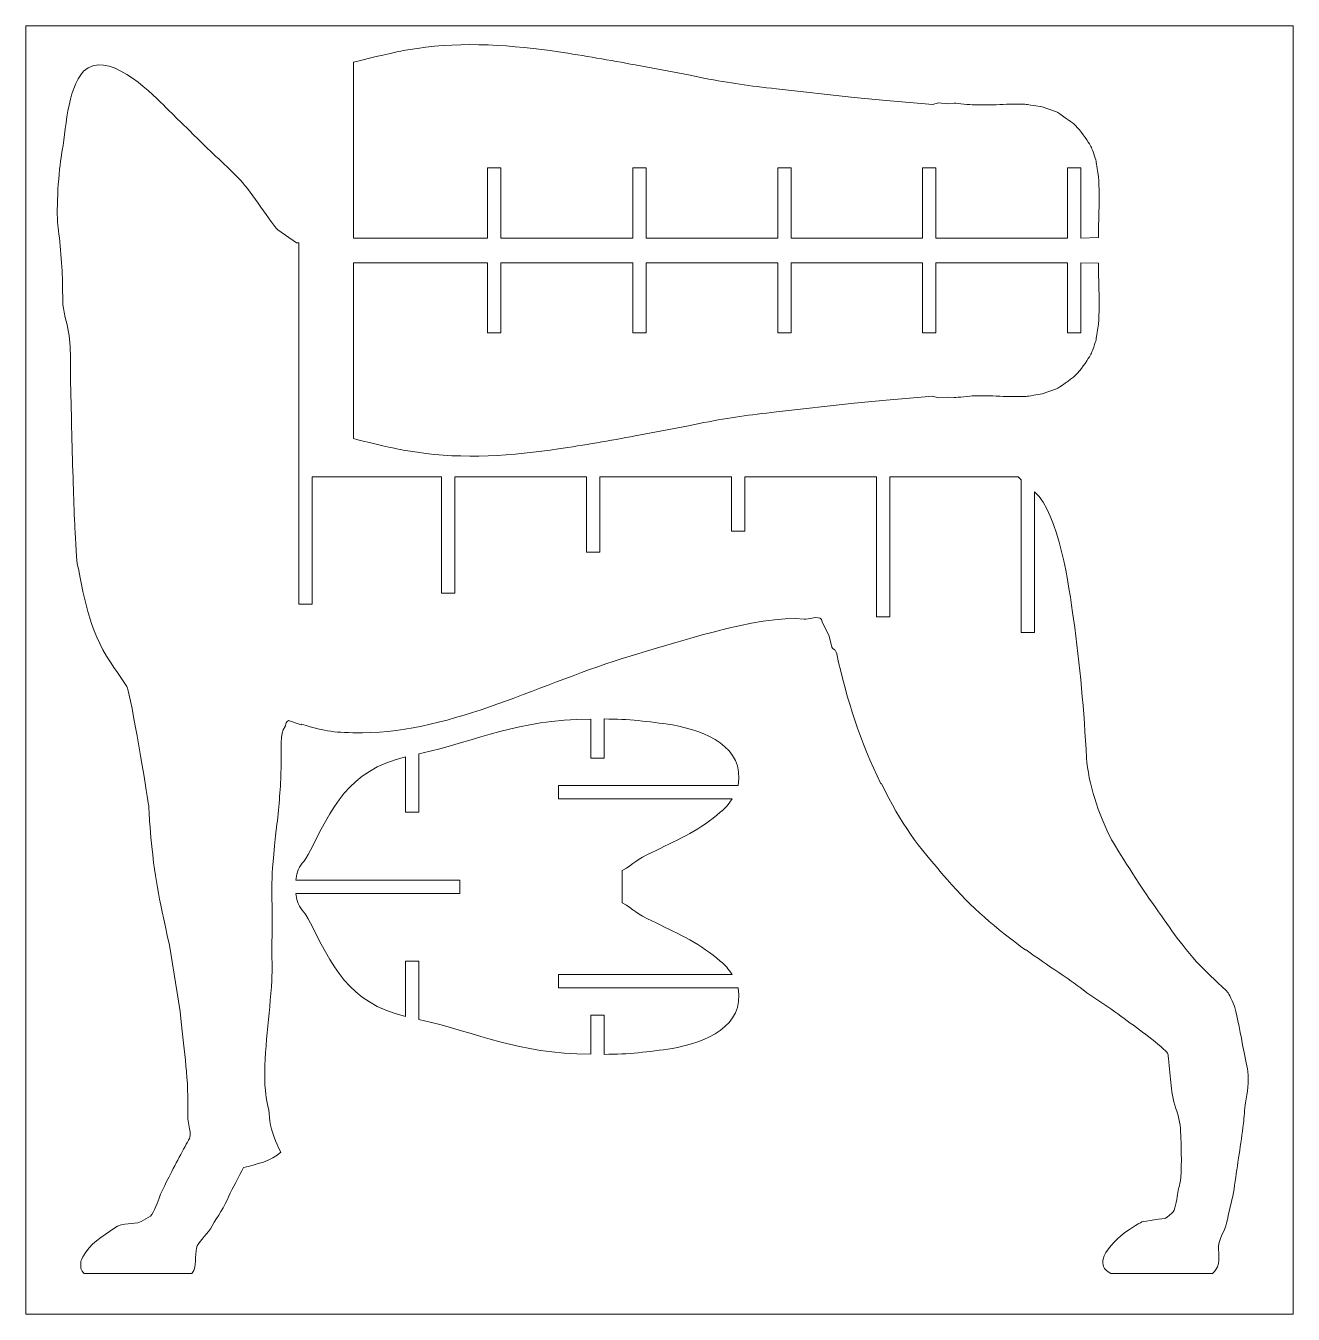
# Model space of a CAD drawing. Header units: centimetres. Extents: x -98 to 101, y -27 to 30.
# Drawn here: x -30 to 26.1, y -27 to 30 of the extents above; entities that cross this region are included whole.
import ezdxf

# ---------------------------------------------------------------- set-up
doc = ezdxf.new("R2010")
doc.units = ezdxf.units.CM
doc.header["$MEASUREMENT"] = 0
doc.layers.add('Layer 1', color=7, linetype='Continuous')

msp = doc.modelspace()

# ---------------------------------------------------------------- linework, layer by layer
at = {"layer": 'Layer 1', "color": 250, "lineweight": 9}
msp.add_lwpolyline([(-30, -27.03956), (26.11146, -27.03956), (26.11146, 30), (-30, 30), (-30, -27.03956)], close=True, dxfattribs=at)
for points, knots in [([(17.48894, 20.62067), (17.48894, 21.62732), (17.58854, 22.73255), (17.43816, 23.67751), (17.43816, 23.67751), (17.38401, 24.01496), (17.3943, 24.00525), (17.27931, 24.33594), (17.27931, 24.33594), (17.19513, 24.5781), (17.17708, 24.63937), (17.03884, 24.84876), (17.03884, 24.84876), (16.86302, 25.11508), (16.62892, 25.45815), (16.38447, 25.66698), (16.38447, 25.66698), (16.32421, 25.71846), (15.72851, 26.14255), (15.63217, 26.18793), (15.63217, 26.18793), (15.63217, 26.18793), (15.00354, 26.41144), (15.00354, 26.41144), (15.00354, 26.41144), (15.00354, 26.41144), (14.62598, 26.46732), (14.62598, 26.46732), (14.62598, 26.46732), (14.23144, 26.534), (14.36092, 26.52231), (13.92136, 26.53006), (13.92136, 26.53006), (13.42492, 26.53882), (13.09795, 26.50022), (12.64718, 26.49715), (12.64718, 26.49715), (12.64718, 26.49715), (12.21638, 26.50217), (12.21638, 26.50217), (12.21638, 26.50217), (12.21638, 26.50217), (11.98372, 26.49493), (11.98372, 26.49493), (11.98372, 26.49493), (11.80391, 26.49985), (11.24584, 26.57033), (11.10457, 26.57005), (11.10457, 26.57005), (11.10457, 26.57005), (10.8537, 26.54782), (10.8537, 26.54782), (10.8537, 26.54782), (10.8537, 26.54782), (10.38997, 26.58863), (10.38997, 26.58863), (10.38997, 26.58863), (10.38997, 26.58863), (10.16206, 26.51619), (10.16206, 26.51619), (10.16206, 26.51619), (10.16206, 26.51619), (8.08718, 26.68787), (8.08718, 26.68787), (8.08718, 26.68787), (8.08718, 26.68787), (6.67346, 26.82734), (6.67346, 26.82734), (6.67346, 26.82734), (6.67346, 26.82734), (3.23617, 27.20416), (3.23617, 27.20416), (3.23617, 27.20416), (1.9982, 27.34903), (1.21586, 27.45086), (0.01808, 27.68108), (0.01808, 27.68108), (0.01808, 27.68108), (-0.65828, 27.82149), (-0.65828, 27.82149), (-0.65828, 27.82149), (-0.65828, 27.82149), (-3.02142, 28.26826), (-3.02142, 28.26826), (-3.02142, 28.26826), (-4.12067, 28.4756), (-5.30842, 28.67766), (-6.41312, 28.84563), (-6.41312, 28.84563), (-8.35414, 29.14073), (-10.71104, 29.30936), (-12.65524, 28.99499), (-12.65524, 28.99499), (-12.96684, 28.94459), (-13.20293, 28.92322), (-13.51481, 28.85442), (-13.51481, 28.85442), (-13.88429, 28.77291), (-15.0926, 28.50782), (-15.48481, 28.38658), (-15.48481, 28.38658), (-15.48481, 28.38658), (-15.48481, 20.60142), (-15.48481, 20.60142), (-15.48481, 20.60142), (-15.48481, 20.60142), (-9.55418, 20.60142), (-9.55418, 20.60142), (-9.55418, 20.60142), (-9.55418, 20.60142), (-9.55418, 23.71055), (-9.55418, 23.71055), (-9.55418, 23.71055), (-9.55418, 23.71055), (-9.45172, 23.71055), (-9.45172, 23.71055), (-9.45172, 23.71055), (-9.45172, 23.71055), (-9.06664, 23.71055), (-9.06664, 23.71055), (-9.06664, 23.71055), (-9.06664, 23.71055), (-8.96419, 23.71055), (-8.96419, 23.71055), (-8.96419, 23.71055), (-8.96419, 23.71055), (-8.96419, 20.60142), (-8.96419, 20.60142), (-8.96419, 20.60142), (-8.96419, 20.60142), (-3.12856, 20.60142), (-3.12856, 20.60142), (-3.12856, 20.60142), (-3.12856, 20.60142), (-3.12856, 23.71055), (-3.12856, 23.71055), (-3.12856, 23.71055), (-3.12856, 23.71055), (-3.03355, 23.71055), (-3.03355, 23.71055), (-3.03355, 23.71055), (-3.03355, 23.71055), (-2.64845, 23.71055), (-2.64845, 23.71055), (-2.64845, 23.71055), (-2.64845, 23.71055), (-2.53856, 23.71055), (-2.53856, 23.71055), (-2.53856, 23.71055), (-2.53856, 23.71055), (-2.53856, 20.60142), (-2.53856, 20.60142), (-2.53856, 20.60142), (-2.53856, 20.60142), (3.2876, 20.60142), (3.2876, 20.60142), (3.2876, 20.60142), (3.2876, 20.60142), (3.2876, 23.71055), (3.2876, 23.71055), (3.2876, 23.71055), (3.2876, 23.71055), (3.38463, 23.71055), (3.38463, 23.71055), (3.38463, 23.71055), (3.38463, 23.71055), (3.76973, 23.71055), (3.76973, 23.71055), (3.76973, 23.71055), (3.76973, 23.71055), (3.87761, 23.71055), (3.87761, 23.71055), (3.87761, 23.71055), (3.87761, 23.71055), (3.87761, 20.60142), (3.87761, 20.60142), (3.87761, 20.60142), (3.87761, 20.60142), (9.70488, 20.60142), (9.70488, 20.60142), (9.70488, 20.60142), (9.70488, 20.60142), (9.70488, 23.71055), (9.70488, 23.71055), (9.70488, 23.71055), (9.70488, 23.71055), (9.80281, 23.71055), (9.80281, 23.71055), (9.80281, 23.71055), (9.80281, 23.71055), (10.1879, 23.71055), (10.1879, 23.71055), (10.1879, 23.71055), (10.1879, 23.71055), (10.29488, 23.71055), (10.29488, 23.71055), (10.29488, 23.71055), (10.29488, 23.71055), (10.29488, 20.60142), (10.29488, 20.60142), (10.29488, 20.60142), (10.29488, 20.60142), (16.12067, 20.60142), (16.12067, 20.60142), (16.12067, 20.60142), (16.12067, 20.60142), (16.12067, 23.71055), (16.12067, 23.71055), (16.12067, 23.71055), (16.12067, 23.71055), (16.22099, 23.71055), (16.22099, 23.71055), (16.22099, 23.71055), (16.22099, 23.71055), (16.60607, 23.71055), (16.60607, 23.71055), (16.60607, 23.71055), (16.60607, 23.71055), (16.71067, 23.71055), (16.71067, 23.71055), (16.71067, 23.71055), (16.71067, 23.71055), (16.71067, 20.6037), (16.71067, 20.6037), (16.71067, 20.6037), (16.71067, 20.6037), (17.48894, 20.62067), (17.48894, 20.62067)], [0, 0, 0, 0, 0.01724138, 0.01724138, 0.01724138, 0.01724138, 0.03448276, 0.03448276, 0.03448276, 0.03448276, 0.05172414, 0.05172414, 0.05172414, 0.05172414, 0.06896552, 0.06896552, 0.06896552, 0.06896552, 0.0862069, 0.0862069, 0.0862069, 0.0862069, 0.10344828, 0.10344828, 0.10344828, 0.10344828, 0.12068966, 0.12068966, 0.12068966, 0.12068966, 0.13793103, 0.13793103, 0.13793103, 0.13793103, 0.15517241, 0.15517241, 0.15517241, 0.15517241, 0.17241379, 0.17241379, 0.17241379, 0.17241379, 0.18965517, 0.18965517, 0.18965517, 0.18965517, 0.20689655, 0.20689655, 0.20689655, 0.20689655, 0.22413793, 0.22413793, 0.22413793, 0.22413793, 0.24137931, 0.24137931, 0.24137931, 0.24137931, 0.25862069, 0.25862069, 0.25862069, 0.25862069, 0.27586207, 0.27586207, 0.27586207, 0.27586207, 0.29310345, 0.29310345, 0.29310345, 0.29310345, 0.31034483, 0.31034483, 0.31034483, 0.31034483, 0.32758621, 0.32758621, 0.32758621, 0.32758621, 0.34482759, 0.34482759, 0.34482759, 0.34482759, 0.36206897, 0.36206897, 0.36206897, 0.36206897, 0.37931034, 0.37931034, 0.37931034, 0.37931034, 0.39655172, 0.39655172, 0.39655172, 0.39655172, 0.4137931, 0.4137931, 0.4137931, 0.4137931, 0.43103448, 0.43103448, 0.43103448, 0.43103448, 0.44827586, 0.44827586, 0.44827586, 0.44827586, 0.46551724, 0.46551724, 0.46551724, 0.46551724, 0.48275862, 0.48275862, 0.48275862, 0.48275862, 0.5, 0.5, 0.5, 0.5, 0.51724138, 0.51724138, 0.51724138, 0.51724138, 0.53448276, 0.53448276, 0.53448276, 0.53448276, 0.55172414, 0.55172414, 0.55172414, 0.55172414, 0.56896552, 0.56896552, 0.56896552, 0.56896552, 0.5862069, 0.5862069, 0.5862069, 0.5862069, 0.60344828, 0.60344828, 0.60344828, 0.60344828, 0.62068966, 0.62068966, 0.62068966, 0.62068966, 0.63793103, 0.63793103, 0.63793103, 0.63793103, 0.65517241, 0.65517241, 0.65517241, 0.65517241, 0.67241379, 0.67241379, 0.67241379, 0.67241379, 0.68965517, 0.68965517, 0.68965517, 0.68965517, 0.70689655, 0.70689655, 0.70689655, 0.70689655, 0.72413793, 0.72413793, 0.72413793, 0.72413793, 0.74137931, 0.74137931, 0.74137931, 0.74137931, 0.75862069, 0.75862069, 0.75862069, 0.75862069, 0.77586207, 0.77586207, 0.77586207, 0.77586207, 0.79310345, 0.79310345, 0.79310345, 0.79310345, 0.81034483, 0.81034483, 0.81034483, 0.81034483, 0.82758621, 0.82758621, 0.82758621, 0.82758621, 0.84482759, 0.84482759, 0.84482759, 0.84482759, 0.86206897, 0.86206897, 0.86206897, 0.86206897, 0.87931034, 0.87931034, 0.87931034, 0.87931034, 0.89655172, 0.89655172, 0.89655172, 0.89655172, 0.9137931, 0.9137931, 0.9137931, 0.9137931, 0.93103448, 0.93103448, 0.93103448, 0.93103448, 0.94827586, 0.94827586, 0.94827586, 0.94827586, 0.96551724, 0.96551724, 0.96551724, 0.96551724, 1, 1, 1, 1]), ([(-27.56232, -24.91215), (-27.55452, -25.08261), (-27.55225, -25.08435), (-27.4378, -25.2135), (-27.4378, -25.2135), (-27.43223, -25.21979), (-27.4262, -25.22597), (-27.41982, -25.2321), (-27.41982, -25.2321), (-27.41982, -25.2321), (-22.65178, -25.2321), (-22.65178, -25.2321), (-22.65178, -25.2321), (-22.60028, -25.17304), (-22.5598, -25.11476), (-22.53853, -25.06383), (-22.53853, -25.06383), (-22.44192, -24.83246), (-22.52201, -24.23443), (-22.40517, -24.01347), (-22.40517, -24.01347), (-22.27477, -23.76683), (-21.93165, -23.4505), (-21.7484, -23.13302), (-21.7484, -23.13302), (-21.49696, -22.69738), (-21.20832, -22.28021), (-21.01037, -21.81758), (-21.01037, -21.81758), (-20.87175, -21.49361), (-20.54339, -20.92505), (-20.3635, -20.54548), (-20.3635, -20.54548), (-19.82327, -20.40755), (-19.10066, -20.26032), (-18.70889, -19.86317), (-18.70889, -19.86317), (-18.93129, -19.41319), (-19.11847, -18.99022), (-19.19504, -18.48621), (-19.19504, -18.48621), (-19.19504, -18.48621), (-19.24508, -17.98535), (-19.24508, -17.98535), (-19.24508, -17.98535), (-19.32189, -17.76599), (-19.40184, -17.14222), (-19.41112, -16.89971), (-19.41112, -16.89971), (-19.47043, -15.34813), (-19.19403, -13.80635), (-19.11063, -12.26143), (-19.11063, -12.26143), (-19.08403, -11.76879), (-19.10901, -11.19507), (-19.10184, -10.68768), (-19.10184, -10.68768), (-19.05755, -7.55625), (-19.22151, -8.32598), (-18.87863, -5.34439), (-18.87863, -5.34439), (-18.78474, -4.52801), (-18.71803, -3.71), (-18.69765, -2.88801), (-18.69765, -2.88801), (-18.68798, -2.49812), (-18.73854, -1.48022), (-18.60146, -1.16994), (-18.60146, -1.16994), (-18.60146, -1.16994), (-18.50368, -0.99881), (-18.50368, -0.99881), (-18.50368, -0.99881), (-18.44876, -0.84345), (-18.51968, -0.8586), (-18.36868, -0.74949), (-18.36868, -0.74949), (-18.36868, -0.74949), (-17.81462, -0.94298), (-17.81462, -0.94298), (-17.81462, -0.94298), (-17.81462, -0.94298), (-17.79537, -0.92373), (-17.79537, -0.92373), (-17.79537, -0.92373), (-16.66591, -1.25252), (-16.35791, -1.2985), (-15.09507, -1.29647), (-15.09507, -1.29647), (-11.11258, -1.29009), (-7.03601, 0.9693), (-3.24148, 2.09329), (-3.24148, 2.09329), (-1.57617, 2.57529), (2.46398, 3.95367), (4.45881, 3.72999), (4.45881, 3.72999), (4.63592, 3.71013), (5.11345, 3.9081), (5.23345, 3.71393), (5.23345, 3.71393), (5.23345, 3.71393), (5.25698, 3.60861), (5.25698, 3.60861), (5.25698, 3.60861), (5.25698, 3.60861), (5.56056, 2.98381), (5.56056, 2.98381), (5.56056, 2.98381), (5.56056, 2.98381), (5.68504, 2.48806), (5.68504, 2.48806), (5.68504, 2.48806), (5.77617, 2.34103), (5.84234, 2.44163), (5.89918, 2.18894), (5.89918, 2.18894), (6.36373, 0.12361), (6.921, -1.6544), (7.85807, -3.56183), (7.85807, -3.56183), (7.85807, -3.56183), (7.87733, -3.54258), (7.87733, -3.54258), (7.87733, -3.54258), (8.78619, -5.41041), (9.43733, -6.23179), (10.78947, -7.79485), (10.78947, -7.79485), (11.8913, -9.06855), (12.92875, -9.93961), (14.27626, -10.92416), (14.27626, -10.92416), (14.27626, -10.92416), (14.29551, -10.90491), (14.29551, -10.90491), (14.29551, -10.90491), (14.76477, -11.25874), (15.24682, -11.59505), (15.73842, -11.91794), (15.73842, -11.91794), (16.10717, -12.16013), (16.4597, -12.40972), (16.81028, -12.67849), (16.81028, -12.67849), (17.2607, -13.02379), (17.7521, -13.30859), (18.20768, -13.64615), (18.20768, -13.64615), (18.93991, -14.1887), (19.69095, -14.69353), (20.37126, -15.30387), (20.37126, -15.30387), (20.57213, -15.48409), (20.55593, -15.44926), (20.58476, -15.71086), (20.58476, -15.71086), (20.68198, -16.5931), (20.67405, -17.23437), (20.96773, -18.096), (20.96773, -18.096), (21.10928, -18.51129), (21.11936, -18.82227), (21.14014, -19.26609), (21.14014, -19.26609), (21.15599, -19.60483), (21.18075, -20.80071), (21.11999, -21.14093), (21.11999, -21.14093), (21.09587, -21.27601), (21.04632, -21.39398), (21.00802, -21.64805), (21.00802, -21.64805), (20.97649, -21.85718), (20.90603, -22.33416), (20.79403, -22.5032), (20.79403, -22.5032), (20.75282, -22.56542), (20.51819, -22.76336), (20.45369, -22.7872), (20.45369, -22.7872), (20.42577, -22.79752), (19.51728, -22.9213), (19.41574, -22.9556), (19.41574, -22.9556), (19.29094, -22.99775), (18.69354, -23.38597), (18.57673, -23.4848), (18.57673, -23.4848), (18.29193, -23.72574), (17.76604, -24.22148), (17.69215, -24.60187), (17.69215, -24.60187), (17.67759, -24.67687), (17.68086, -24.85602), (17.7114, -24.92833), (17.7114, -24.92833), (17.7606, -25.04487), (17.87222, -25.14568), (18.02931, -25.2321), (18.02931, -25.2321), (18.02931, -25.2321), (22.54231, -25.2321), (22.54231, -25.2321), (22.54231, -25.2321), (22.63543, -25.13464), (22.71431, -25.02799), (22.75285, -24.9383), (22.75285, -24.9383), (22.91813, -24.55367), (22.71409, -24.09974), (22.87165, -23.72421), (22.87165, -23.72421), (23.1335, -23.10007), (23.08803, -23.36049), (23.25172, -22.60203), (23.25172, -22.60203), (23.34661, -22.16234), (23.45491, -21.77916), (23.51688, -21.32502), (23.51688, -21.32502), (23.64112, -20.41454), (23.79688, -19.50697), (23.90773, -18.59496), (23.90773, -18.59496), (23.94513, -18.28732), (23.95256, -17.98064), (24.00573, -17.67485), (24.00573, -17.67485), (24.08427, -17.22313), (24.15236, -16.75195), (24.1007, -16.29132), (24.1007, -16.29132), (24.06889, -16.00768), (23.9326, -15.51752), (23.88068, -15.18215), (23.88068, -15.18215), (23.83068, -14.85921), (23.60337, -13.727), (23.54336, -13.52633), (23.54336, -13.52633), (23.50659, -13.40335), (23.30647, -12.92114), (23.22493, -12.80499), (23.22493, -12.80499), (23.15302, -12.70257), (22.09084, -11.73828), (21.8284, -11.43548), (21.8284, -11.43548), (20.92876, -10.39754), (20.52693, -9.74784), (19.75108, -8.65921), (19.75108, -8.65921), (19.48523, -8.28619), (18.24697, -6.38369), (18.01839, -5.93353), (18.01839, -5.93353), (17.51277, -4.93776), (17.02602, -3.52185), (16.96423, -2.40999), (16.96423, -2.40999), (16.84986, -0.35219), (16.67157, 1.70354), (16.38586, 3.74492), (16.38586, 3.74492), (16.18768, 5.16097), (15.73785, 8.41207), (14.66365, 9.36464), (14.66365, 9.36464), (14.66365, 9.36464), (14.66365, 3.13628), (14.66365, 3.13628), (14.66365, 3.13628), (14.66365, 3.13628), (14.07365, 3.13628), (14.07365, 3.13628), (14.07365, 3.13628), (14.07365, 3.13628), (14.07365, 9.90058), (14.07365, 9.90058), (14.07365, 9.90058), (14.07365, 9.90058), (13.93792, 10.03185), (13.93792, 10.03185), (13.93792, 10.03185), (13.93792, 10.03185), (8.24786, 10.03185), (8.24786, 10.03185), (8.24786, 10.03185), (8.24786, 10.03185), (8.24786, 3.83073), (8.24786, 3.83073), (8.24786, 3.83073), (8.24786, 3.83073), (7.65786, 3.83073), (7.65786, 3.83073), (7.65786, 3.83073), (7.65786, 3.83073), (7.65786, 10.03185), (7.65786, 10.03185), (7.65786, 10.03185), (7.65786, 10.03185), (1.83059, 10.03185), (1.83059, 10.03185), (1.83059, 10.03185), (1.83059, 10.03185), (1.83059, 7.63086), (1.83059, 7.63086), (1.83059, 7.63086), (1.83059, 7.63086), (1.24058, 7.63086), (1.24058, 7.63086), (1.24058, 7.63086), (1.24058, 7.63086), (1.24058, 10.03185), (1.24058, 10.03185), (1.24058, 10.03185), (1.24058, 10.03185), (-4.58558, 10.03185), (-4.58558, 10.03185), (-4.58558, 10.03185), (-4.58558, 10.03185), (-4.58558, 6.70108), (-4.58558, 6.70108), (-4.58558, 6.70108), (-4.58558, 6.70108), (-5.17558, 6.70108), (-5.17558, 6.70108), (-5.17558, 6.70108), (-5.17558, 6.70108), (-5.17558, 10.03185), (-5.17558, 10.03185), (-5.17558, 10.03185), (-5.17558, 10.03185), (-11.01121, 10.03185), (-11.01121, 10.03185), (-11.01121, 10.03185), (-11.01121, 10.03185), (-11.01121, 4.87835), (-11.01121, 4.87835), (-11.01121, 4.87835), (-11.01121, 4.87835), (-11.60121, 4.87835), (-11.60121, 4.87835), (-11.60121, 4.87835), (-11.60121, 4.87835), (-11.60121, 10.03185), (-11.60121, 10.03185), (-11.60121, 10.03185), (-11.60121, 10.03185), (-17.32232, 10.03185), (-17.32232, 10.03185), (-17.32232, 10.03185), (-17.32232, 10.03185), (-17.32232, 4.39879), (-17.32232, 4.39879), (-17.32232, 4.39879), (-17.32232, 4.39879), (-17.91232, 4.39879), (-17.91232, 4.39879), (-17.91232, 4.39879), (-17.91232, 4.39879), (-17.91232, 20.38488), (-17.91232, 20.38488), (-17.91232, 20.38488), (-17.91232, 20.38488), (-18.01177, 20.39759), (-18.01177, 20.39759), (-18.01177, 20.39759), (-18.01177, 20.39759), (-18.84614, 20.96934), (-18.84614, 20.96934), (-18.84614, 20.96934), (-19.1271, 21.23703), (-20.01156, 22.64629), (-20.49443, 23.1609), (-20.49443, 23.1609), (-21.11002, 23.81695), (-21.80406, 24.39594), (-22.43277, 25.03851), (-22.43277, 25.03851), (-22.91534, 25.53172), (-23.42454, 25.9982), (-23.90551, 26.49287), (-23.90551, 26.49287), (-24.51176, 27.11638), (-26.45657, 28.98528), (-27.43682, 27.98449), (-27.43682, 27.98449), (-28.18137, 27.22432), (-28.22376, 25.29748), (-28.41634, 24.28921), (-28.41634, 24.28921), (-28.53432, 23.67152), (-28.66593, 21.84565), (-28.57581, 21.17601), (-28.57581, 21.17601), (-28.49983, 20.61155), (-28.37805, 19.15208), (-28.37002, 18.58936), (-28.37002, 18.58936), (-28.35501, 17.53817), (-28.40805, 17.7456), (-28.17426, 16.7636), (-28.17426, 16.7636), (-27.97181, 15.91324), (-28.03519, 15.02604), (-28.01326, 14.15988), (-28.01326, 14.15988), (-27.97583, 12.68174), (-27.95429, 11.20472), (-27.89774, 9.72708), (-27.89774, 9.72708), (-27.8745, 9.11946), (-27.87075, 8.51569), (-27.83314, 7.90867), (-27.83314, 7.90867), (-27.81843, 7.67116), (-27.75882, 6.41022), (-27.71794, 6.19853), (-27.71794, 6.19853), (-27.38743, 4.48666), (-27.12288, 3.00645), (-26.06633, 1.55191), (-26.06633, 1.55191), (-25.95221, 1.39481), (-25.5509, 0.81015), (-25.4933, 0.67152), (-25.4933, 0.67152), (-25.35296, 0.33372), (-24.61764, -4.08091), (-24.57404, -4.4068), (-24.57404, -4.4068), (-24.52685, -4.75953), (-24.5307, -5.12221), (-24.49905, -5.47702), (-24.49905, -5.47702), (-24.2706, -8.03757), (-24.1433, -8.2914), (-23.6441, -10.70018), (-23.6441, -10.70018), (-23.6441, -10.70018), (-23.15801, -13.63805), (-23.15801, -13.63805), (-23.15801, -13.63805), (-23.02301, -15.29083), (-22.80321, -16.2724), (-22.82009, -17.99522), (-22.82009, -17.99522), (-22.82261, -18.25225), (-22.83362, -18.40448), (-22.7847, -18.65324), (-22.7847, -18.65324), (-22.67952, -19.18811), (-22.69685, -19.14583), (-22.84035, -19.41568), (-22.84035, -19.41568), (-23.11226, -19.92697), (-23.57944, -20.75317), (-23.80913, -21.27152), (-23.80913, -21.27152), (-23.89838, -21.47295), (-23.96655, -21.53794), (-24.06532, -21.81144), (-24.06532, -21.81144), (-24.13996, -22.01811), (-24.32391, -22.548), (-24.47938, -22.69635), (-24.47938, -22.69635), (-24.47938, -22.69635), (-24.89277, -22.94022), (-24.89277, -22.94022), (-24.89277, -22.94022), (-25.28119, -23.10791), (-25.63709, -22.92596), (-26.1014, -23.2449), (-26.1014, -23.2449), (-26.61897, -23.60043), (-27.16519, -23.91265), (-27.46824, -24.49245), (-27.46824, -24.49245), (-27.56083, -24.6696), (-27.58148, -24.71891), (-27.56232, -24.91215)], [0, 0, 0, 0, 0.00819672, 0.00819672, 0.00819672, 0.00819672, 0.01639344, 0.01639344, 0.01639344, 0.01639344, 0.02459016, 0.02459016, 0.02459016, 0.02459016, 0.03278689, 0.03278689, 0.03278689, 0.03278689, 0.04098361, 0.04098361, 0.04098361, 0.04098361, 0.04918033, 0.04918033, 0.04918033, 0.04918033, 0.05737705, 0.05737705, 0.05737705, 0.05737705, 0.06557377, 0.06557377, 0.06557377, 0.06557377, 0.07377049, 0.07377049, 0.07377049, 0.07377049, 0.08196721, 0.08196721, 0.08196721, 0.08196721, 0.09016393, 0.09016393, 0.09016393, 0.09016393, 0.09836066, 0.09836066, 0.09836066, 0.09836066, 0.10655738, 0.10655738, 0.10655738, 0.10655738, 0.1147541, 0.1147541, 0.1147541, 0.1147541, 0.12295082, 0.12295082, 0.12295082, 0.12295082, 0.13114754, 0.13114754, 0.13114754, 0.13114754, 0.13934426, 0.13934426, 0.13934426, 0.13934426, 0.14754098, 0.14754098, 0.14754098, 0.14754098, 0.1557377, 0.1557377, 0.1557377, 0.1557377, 0.16393443, 0.16393443, 0.16393443, 0.16393443, 0.17213115, 0.17213115, 0.17213115, 0.17213115, 0.18032787, 0.18032787, 0.18032787, 0.18032787, 0.18852459, 0.18852459, 0.18852459, 0.18852459, 0.19672131, 0.19672131, 0.19672131, 0.19672131, 0.20491803, 0.20491803, 0.20491803, 0.20491803, 0.21311475, 0.21311475, 0.21311475, 0.21311475, 0.22131148, 0.22131148, 0.22131148, 0.22131148, 0.2295082, 0.2295082, 0.2295082, 0.2295082, 0.23770492, 0.23770492, 0.23770492, 0.23770492, 0.24590164, 0.24590164, 0.24590164, 0.24590164, 0.25409836, 0.25409836, 0.25409836, 0.25409836, 0.26229508, 0.26229508, 0.26229508, 0.26229508, 0.2704918, 0.2704918, 0.2704918, 0.2704918, 0.27868852, 0.27868852, 0.27868852, 0.27868852, 0.28688525, 0.28688525, 0.28688525, 0.28688525, 0.29508197, 0.29508197, 0.29508197, 0.29508197, 0.30327869, 0.30327869, 0.30327869, 0.30327869, 0.31147541, 0.31147541, 0.31147541, 0.31147541, 0.31967213, 0.31967213, 0.31967213, 0.31967213, 0.32786885, 0.32786885, 0.32786885, 0.32786885, 0.33606557, 0.33606557, 0.33606557, 0.33606557, 0.3442623, 0.3442623, 0.3442623, 0.3442623, 0.35245902, 0.35245902, 0.35245902, 0.35245902, 0.36065574, 0.36065574, 0.36065574, 0.36065574, 0.36885246, 0.36885246, 0.36885246, 0.36885246, 0.37704918, 0.37704918, 0.37704918, 0.37704918, 0.3852459, 0.3852459, 0.3852459, 0.3852459, 0.39344262, 0.39344262, 0.39344262, 0.39344262, 0.40163934, 0.40163934, 0.40163934, 0.40163934, 0.40983607, 0.40983607, 0.40983607, 0.40983607, 0.41803279, 0.41803279, 0.41803279, 0.41803279, 0.42622951, 0.42622951, 0.42622951, 0.42622951, 0.43442623, 0.43442623, 0.43442623, 0.43442623, 0.44262295, 0.44262295, 0.44262295, 0.44262295, 0.45081967, 0.45081967, 0.45081967, 0.45081967, 0.45901639, 0.45901639, 0.45901639, 0.45901639, 0.46721311, 0.46721311, 0.46721311, 0.46721311, 0.47540984, 0.47540984, 0.47540984, 0.47540984, 0.48360656, 0.48360656, 0.48360656, 0.48360656, 0.49180328, 0.49180328, 0.49180328, 0.49180328, 0.5, 0.5, 0.5, 0.5, 0.50819672, 0.50819672, 0.50819672, 0.50819672, 0.51639344, 0.51639344, 0.51639344, 0.51639344, 0.52459016, 0.52459016, 0.52459016, 0.52459016, 0.53278689, 0.53278689, 0.53278689, 0.53278689, 0.54098361, 0.54098361, 0.54098361, 0.54098361, 0.54918033, 0.54918033, 0.54918033, 0.54918033, 0.55737705, 0.55737705, 0.55737705, 0.55737705, 0.56557377, 0.56557377, 0.56557377, 0.56557377, 0.57377049, 0.57377049, 0.57377049, 0.57377049, 0.58196721, 0.58196721, 0.58196721, 0.58196721, 0.59016393, 0.59016393, 0.59016393, 0.59016393, 0.59836066, 0.59836066, 0.59836066, 0.59836066, 0.60655738, 0.60655738, 0.60655738, 0.60655738, 0.6147541, 0.6147541, 0.6147541, 0.6147541, 0.62295082, 0.62295082, 0.62295082, 0.62295082, 0.63114754, 0.63114754, 0.63114754, 0.63114754, 0.63934426, 0.63934426, 0.63934426, 0.63934426, 0.64754098, 0.64754098, 0.64754098, 0.64754098, 0.6557377, 0.6557377, 0.6557377, 0.6557377, 0.66393443, 0.66393443, 0.66393443, 0.66393443, 0.67213115, 0.67213115, 0.67213115, 0.67213115, 0.68032787, 0.68032787, 0.68032787, 0.68032787, 0.68852459, 0.68852459, 0.68852459, 0.68852459, 0.69672131, 0.69672131, 0.69672131, 0.69672131, 0.70491803, 0.70491803, 0.70491803, 0.70491803, 0.71311475, 0.71311475, 0.71311475, 0.71311475, 0.72131148, 0.72131148, 0.72131148, 0.72131148, 0.7295082, 0.7295082, 0.7295082, 0.7295082, 0.73770492, 0.73770492, 0.73770492, 0.73770492, 0.74590164, 0.74590164, 0.74590164, 0.74590164, 0.75409836, 0.75409836, 0.75409836, 0.75409836, 0.76229508, 0.76229508, 0.76229508, 0.76229508, 0.7704918, 0.7704918, 0.7704918, 0.7704918, 0.77868852, 0.77868852, 0.77868852, 0.77868852, 0.78688525, 0.78688525, 0.78688525, 0.78688525, 0.79508197, 0.79508197, 0.79508197, 0.79508197, 0.80327869, 0.80327869, 0.80327869, 0.80327869, 0.81147541, 0.81147541, 0.81147541, 0.81147541, 0.81967213, 0.81967213, 0.81967213, 0.81967213, 0.82786885, 0.82786885, 0.82786885, 0.82786885, 0.83606557, 0.83606557, 0.83606557, 0.83606557, 0.8442623, 0.8442623, 0.8442623, 0.8442623, 0.85245902, 0.85245902, 0.85245902, 0.85245902, 0.86065574, 0.86065574, 0.86065574, 0.86065574, 0.86885246, 0.86885246, 0.86885246, 0.86885246, 0.87704918, 0.87704918, 0.87704918, 0.87704918, 0.8852459, 0.8852459, 0.8852459, 0.8852459, 0.89344262, 0.89344262, 0.89344262, 0.89344262, 0.90163934, 0.90163934, 0.90163934, 0.90163934, 0.90983607, 0.90983607, 0.90983607, 0.90983607, 0.91803279, 0.91803279, 0.91803279, 0.91803279, 0.92622951, 0.92622951, 0.92622951, 0.92622951, 0.93442623, 0.93442623, 0.93442623, 0.93442623, 0.94262295, 0.94262295, 0.94262295, 0.94262295, 0.95081967, 0.95081967, 0.95081967, 0.95081967, 0.95901639, 0.95901639, 0.95901639, 0.95901639, 0.96721311, 0.96721311, 0.96721311, 0.96721311, 0.97540984, 0.97540984, 0.97540984, 0.97540984, 0.98360656, 0.98360656, 0.98360656, 0.98360656, 1, 1, 1, 1]), ([(17.48894, 19.49245), (17.48894, 18.4858), (17.58854, 17.38057), (17.43816, 16.43561), (17.43816, 16.43561), (17.38401, 16.09816), (17.3943, 16.10787), (17.27931, 15.77718), (17.27931, 15.77718), (17.19513, 15.53502), (17.17708, 15.47375), (17.03884, 15.26436), (17.03884, 15.26436), (16.86302, 14.99804), (16.62892, 14.65497), (16.38447, 14.44614), (16.38447, 14.44614), (16.32421, 14.39466), (15.72851, 13.97057), (15.63217, 13.92519), (15.63217, 13.92519), (15.63217, 13.92519), (15.00354, 13.70168), (15.00354, 13.70168), (15.00354, 13.70168), (15.00354, 13.70168), (14.62598, 13.6458), (14.62598, 13.6458), (14.62598, 13.6458), (14.23144, 13.57912), (14.36092, 13.59081), (13.92136, 13.58306), (13.92136, 13.58306), (13.42492, 13.5743), (13.09795, 13.6129), (12.64718, 13.61597), (12.64718, 13.61597), (12.64718, 13.61597), (12.21638, 13.61095), (12.21638, 13.61095), (12.21638, 13.61095), (12.21638, 13.61095), (11.98372, 13.61819), (11.98372, 13.61819), (11.98372, 13.61819), (11.80391, 13.61327), (11.24584, 13.54279), (11.10457, 13.54307), (11.10457, 13.54307), (11.10457, 13.54307), (10.8537, 13.5653), (10.8537, 13.5653), (10.8537, 13.5653), (10.8537, 13.5653), (10.38997, 13.52449), (10.38997, 13.52449), (10.38997, 13.52449), (10.38997, 13.52449), (10.16206, 13.59693), (10.16206, 13.59693), (10.16206, 13.59693), (10.16206, 13.59693), (8.08718, 13.42525), (8.08718, 13.42525), (8.08718, 13.42525), (8.08718, 13.42525), (6.67346, 13.28578), (6.67346, 13.28578), (6.67346, 13.28578), (6.67346, 13.28578), (3.23617, 12.90896), (3.23617, 12.90896), (3.23617, 12.90896), (1.9982, 12.76409), (1.21586, 12.66226), (0.01808, 12.43204), (0.01808, 12.43204), (0.01808, 12.43204), (-0.65828, 12.29163), (-0.65828, 12.29163), (-0.65828, 12.29163), (-0.65828, 12.29163), (-3.02142, 11.84486), (-3.02142, 11.84486), (-3.02142, 11.84486), (-4.12067, 11.63752), (-5.30842, 11.43546), (-6.41312, 11.26749), (-6.41312, 11.26749), (-8.35414, 10.97239), (-10.71104, 10.80376), (-12.65524, 11.11813), (-12.65524, 11.11813), (-12.96684, 11.16853), (-13.20293, 11.1899), (-13.51481, 11.2587), (-13.51481, 11.2587), (-13.88429, 11.34021), (-15.0926, 11.6053), (-15.48481, 11.72654), (-15.48481, 11.72654), (-15.48481, 11.72654), (-15.48481, 19.5117), (-15.48481, 19.5117), (-15.48481, 19.5117), (-15.48481, 19.5117), (-9.55418, 19.5117), (-9.55418, 19.5117), (-9.55418, 19.5117), (-9.55418, 19.5117), (-9.55418, 16.40257), (-9.55418, 16.40257), (-9.55418, 16.40257), (-9.55418, 16.40257), (-9.45172, 16.40257), (-9.45172, 16.40257), (-9.45172, 16.40257), (-9.45172, 16.40257), (-9.06664, 16.40257), (-9.06664, 16.40257), (-9.06664, 16.40257), (-9.06664, 16.40257), (-8.96419, 16.40257), (-8.96419, 16.40257), (-8.96419, 16.40257), (-8.96419, 16.40257), (-8.96419, 19.5117), (-8.96419, 19.5117), (-8.96419, 19.5117), (-8.96419, 19.5117), (-3.12856, 19.5117), (-3.12856, 19.5117), (-3.12856, 19.5117), (-3.12856, 19.5117), (-3.12856, 16.40257), (-3.12856, 16.40257), (-3.12856, 16.40257), (-3.12856, 16.40257), (-3.03355, 16.40257), (-3.03355, 16.40257), (-3.03355, 16.40257), (-3.03355, 16.40257), (-2.64845, 16.40257), (-2.64845, 16.40257), (-2.64845, 16.40257), (-2.64845, 16.40257), (-2.53856, 16.40257), (-2.53856, 16.40257), (-2.53856, 16.40257), (-2.53856, 16.40257), (-2.53856, 19.5117), (-2.53856, 19.5117), (-2.53856, 19.5117), (-2.53856, 19.5117), (3.2876, 19.5117), (3.2876, 19.5117), (3.2876, 19.5117), (3.2876, 19.5117), (3.2876, 16.40257), (3.2876, 16.40257), (3.2876, 16.40257), (3.2876, 16.40257), (3.38463, 16.40257), (3.38463, 16.40257), (3.38463, 16.40257), (3.38463, 16.40257), (3.76973, 16.40257), (3.76973, 16.40257), (3.76973, 16.40257), (3.76973, 16.40257), (3.87761, 16.40257), (3.87761, 16.40257), (3.87761, 16.40257), (3.87761, 16.40257), (3.87761, 19.5117), (3.87761, 19.5117), (3.87761, 19.5117), (3.87761, 19.5117), (9.70488, 19.5117), (9.70488, 19.5117), (9.70488, 19.5117), (9.70488, 19.5117), (9.70488, 16.40257), (9.70488, 16.40257), (9.70488, 16.40257), (9.70488, 16.40257), (9.80281, 16.40257), (9.80281, 16.40257), (9.80281, 16.40257), (9.80281, 16.40257), (10.1879, 16.40257), (10.1879, 16.40257), (10.1879, 16.40257), (10.1879, 16.40257), (10.29488, 16.40257), (10.29488, 16.40257), (10.29488, 16.40257), (10.29488, 16.40257), (10.29488, 19.5117), (10.29488, 19.5117), (10.29488, 19.5117), (10.29488, 19.5117), (16.12067, 19.5117), (16.12067, 19.5117), (16.12067, 19.5117), (16.12067, 19.5117), (16.12067, 16.40257), (16.12067, 16.40257), (16.12067, 16.40257), (16.12067, 16.40257), (16.22099, 16.40257), (16.22099, 16.40257), (16.22099, 16.40257), (16.22099, 16.40257), (16.60607, 16.40257), (16.60607, 16.40257), (16.60607, 16.40257), (16.60607, 16.40257), (16.71067, 16.40257), (16.71067, 16.40257), (16.71067, 16.40257), (16.71067, 16.40257), (16.71067, 19.50942), (16.71067, 19.50942), (16.71067, 19.50942), (16.71067, 19.50942), (17.48894, 19.49245), (17.48894, 19.49245)], [0, 0, 0, 0, 0.01724138, 0.01724138, 0.01724138, 0.01724138, 0.03448276, 0.03448276, 0.03448276, 0.03448276, 0.05172414, 0.05172414, 0.05172414, 0.05172414, 0.06896552, 0.06896552, 0.06896552, 0.06896552, 0.0862069, 0.0862069, 0.0862069, 0.0862069, 0.10344828, 0.10344828, 0.10344828, 0.10344828, 0.12068966, 0.12068966, 0.12068966, 0.12068966, 0.13793103, 0.13793103, 0.13793103, 0.13793103, 0.15517241, 0.15517241, 0.15517241, 0.15517241, 0.17241379, 0.17241379, 0.17241379, 0.17241379, 0.18965517, 0.18965517, 0.18965517, 0.18965517, 0.20689655, 0.20689655, 0.20689655, 0.20689655, 0.22413793, 0.22413793, 0.22413793, 0.22413793, 0.24137931, 0.24137931, 0.24137931, 0.24137931, 0.25862069, 0.25862069, 0.25862069, 0.25862069, 0.27586207, 0.27586207, 0.27586207, 0.27586207, 0.29310345, 0.29310345, 0.29310345, 0.29310345, 0.31034483, 0.31034483, 0.31034483, 0.31034483, 0.32758621, 0.32758621, 0.32758621, 0.32758621, 0.34482759, 0.34482759, 0.34482759, 0.34482759, 0.36206897, 0.36206897, 0.36206897, 0.36206897, 0.37931034, 0.37931034, 0.37931034, 0.37931034, 0.39655172, 0.39655172, 0.39655172, 0.39655172, 0.4137931, 0.4137931, 0.4137931, 0.4137931, 0.43103448, 0.43103448, 0.43103448, 0.43103448, 0.44827586, 0.44827586, 0.44827586, 0.44827586, 0.46551724, 0.46551724, 0.46551724, 0.46551724, 0.48275862, 0.48275862, 0.48275862, 0.48275862, 0.5, 0.5, 0.5, 0.5, 0.51724138, 0.51724138, 0.51724138, 0.51724138, 0.53448276, 0.53448276, 0.53448276, 0.53448276, 0.55172414, 0.55172414, 0.55172414, 0.55172414, 0.56896552, 0.56896552, 0.56896552, 0.56896552, 0.5862069, 0.5862069, 0.5862069, 0.5862069, 0.60344828, 0.60344828, 0.60344828, 0.60344828, 0.62068966, 0.62068966, 0.62068966, 0.62068966, 0.63793103, 0.63793103, 0.63793103, 0.63793103, 0.65517241, 0.65517241, 0.65517241, 0.65517241, 0.67241379, 0.67241379, 0.67241379, 0.67241379, 0.68965517, 0.68965517, 0.68965517, 0.68965517, 0.70689655, 0.70689655, 0.70689655, 0.70689655, 0.72413793, 0.72413793, 0.72413793, 0.72413793, 0.74137931, 0.74137931, 0.74137931, 0.74137931, 0.75862069, 0.75862069, 0.75862069, 0.75862069, 0.77586207, 0.77586207, 0.77586207, 0.77586207, 0.79310345, 0.79310345, 0.79310345, 0.79310345, 0.81034483, 0.81034483, 0.81034483, 0.81034483, 0.82758621, 0.82758621, 0.82758621, 0.82758621, 0.84482759, 0.84482759, 0.84482759, 0.84482759, 0.86206897, 0.86206897, 0.86206897, 0.86206897, 0.87931034, 0.87931034, 0.87931034, 0.87931034, 0.89655172, 0.89655172, 0.89655172, 0.89655172, 0.9137931, 0.9137931, 0.9137931, 0.9137931, 0.93103448, 0.93103448, 0.93103448, 0.93103448, 0.94827586, 0.94827586, 0.94827586, 0.94827586, 0.96551724, 0.96551724, 0.96551724, 0.96551724, 1, 1, 1, 1]), ([(-3.59136, -8.82541), (-3.06291, -9.11499), (-2.94875, -9.34357), (-2.28112, -9.6258), (-2.28112, -9.6258), (-1.29416, -10.11454), (-0.24967, -10.55719), (0.59184, -11.27951), (0.59184, -11.27951), (1.04223, -11.6661), (0.94162, -11.53729), (1.26766, -12.0041), (1.26766, -12.0041), (1.26766, -12.0041), (-6.40896, -12.0041), (-6.40896, -12.0041), (-6.40896, -12.0041), (-6.40896, -12.0041), (-6.40896, -12.10643), (-6.40896, -12.10643), (-6.40896, -12.10643), (-6.40896, -12.10643), (-6.40896, -12.49152), (-6.40896, -12.49152), (-6.40896, -12.49152), (-6.40896, -12.49152), (-6.40896, -12.5941), (-6.40896, -12.5941), (-6.40896, -12.5941), (-6.40896, -12.5941), (1.53668, -12.5941), (1.53668, -12.5941), (1.53668, -12.5941), (1.83557, -14.31343), (0.09905, -14.99548), (-1.36963, -15.27285), (-1.36963, -15.27285), (-2.46718, -15.43015), (-3.29386, -15.53648), (-4.39793, -15.53443), (-4.39793, -15.53443), (-4.39793, -15.53443), (-4.39793, -13.80124), (-4.39793, -13.80124), (-4.39793, -13.80124), (-4.39793, -13.80124), (-4.98793, -13.80124), (-4.98793, -13.80124), (-4.98793, -13.80124), (-4.98793, -13.80124), (-4.98793, -15.52964), (-4.98793, -15.52964), (-4.98793, -15.52964), (-8.36219, -15.48589), (-9.81569, -14.62177), (-12.60262, -13.98767), (-12.60262, -13.98767), (-12.60262, -13.98767), (-12.60262, -11.41235), (-12.60262, -11.41235), (-12.60262, -11.41235), (-12.60262, -11.41235), (-13.19262, -11.41235), (-13.19262, -11.41235), (-13.19262, -11.41235), (-13.19262, -11.41235), (-13.19262, -13.85501), (-13.19262, -13.85501), (-13.19262, -13.85501), (-15.73209, -13.25123), (-16.44014, -11.60622), (-17.49152, -9.53968), (-17.49152, -9.53968), (-17.7891, -8.95434), (-17.90265, -9.24558), (-18.04746, -8.41041), (-18.04746, -8.41041), (-18.04746, -8.41041), (-10.78661, -8.41041), (-10.78661, -8.41041), (-10.78661, -8.41041), (-10.78661, -8.41041), (-10.78661, -8.3041), (-10.78661, -8.3041), (-10.78661, -8.3041), (-10.78661, -8.3041), (-10.78661, -8.11156), (-10.78661, -8.11156), (-10.78661, -8.11156), (-10.78661, -8.11156), (-10.78661, -7.91902), (-10.78661, -7.91902), (-10.78661, -7.91902), (-10.78661, -7.91902), (-10.78661, -7.82041), (-10.78661, -7.82041), (-10.78661, -7.82041), (-10.78661, -7.82041), (-18.04878, -7.82041), (-18.04878, -7.82041), (-18.04878, -7.82041), (-17.90334, -6.97583), (-17.79, -7.27058), (-17.49152, -6.68344), (-17.49152, -6.68344), (-16.44014, -4.61692), (-15.73209, -2.97191), (-13.19262, -2.36813), (-13.19262, -2.36813), (-13.19262, -2.36813), (-13.19262, -4.80821), (-13.19262, -4.80821), (-13.19262, -4.80821), (-13.19262, -4.80821), (-13.09161, -4.80821), (-13.09161, -4.80821), (-13.09161, -4.80821), (-13.09161, -4.80821), (-13.09161, -4.80989), (-13.09161, -4.80989), (-13.09161, -4.80989), (-13.09161, -4.80989), (-12.70652, -4.80989), (-12.70652, -4.80989), (-12.70652, -4.80989), (-12.70652, -4.80989), (-12.70652, -4.80821), (-12.70652, -4.80821), (-12.70652, -4.80821), (-12.70652, -4.80821), (-12.60262, -4.80821), (-12.60262, -4.80821), (-12.60262, -4.80821), (-12.60262, -4.80821), (-12.60262, -2.23548), (-12.60262, -2.23548), (-12.60262, -2.23548), (-9.81569, -1.60139), (-8.36219, -0.73726), (-4.98793, -0.69351), (-4.98793, -0.69351), (-4.98793, -0.69351), (-4.98793, -2.42083), (-4.98793, -2.42083), (-4.98793, -2.42083), (-4.98793, -2.42083), (-4.88835, -2.42083), (-4.88835, -2.42083), (-4.88835, -2.42083), (-4.88835, -2.42083), (-4.88835, -2.4218), (-4.88835, -2.4218), (-4.88835, -2.4218), (-4.88835, -2.4218), (-4.50325, -2.4218), (-4.50325, -2.4218), (-4.50325, -2.4218), (-4.50325, -2.4218), (-4.50325, -2.42083), (-4.50325, -2.42083), (-4.50325, -2.42083), (-4.50325, -2.42083), (-4.39793, -2.42083), (-4.39793, -2.42083), (-4.39793, -2.42083), (-4.39793, -2.42083), (-4.39793, -0.6887), (-4.39793, -0.6887), (-4.39793, -0.6887), (-3.29386, -0.68667), (-2.46718, -0.793), (-1.36963, -0.95029), (-1.36963, -0.95029), (0.09845, -1.22754), (1.83414, -1.90917), (1.53702, -3.62698), (1.53702, -3.62698), (1.53702, -3.62698), (-6.40896, -3.62698), (-6.40896, -3.62698), (-6.40896, -3.62698), (-6.40896, -3.62698), (-6.40896, -3.73164), (-6.40896, -3.73164), (-6.40896, -3.73164), (-6.40896, -3.73164), (-6.40896, -4.11671), (-6.40896, -4.11671), (-6.40896, -4.11671), (-6.40896, -4.11671), (-6.40896, -4.21698), (-6.40896, -4.21698), (-6.40896, -4.21698), (-6.40896, -4.21698), (1.2691, -4.21698), (1.2691, -4.21698), (1.2691, -4.21698), (0.94135, -4.68621), (1.04289, -4.55648), (0.59184, -4.94364), (0.59184, -4.94364), (-0.24967, -5.66596), (-1.29416, -6.1086), (-2.28112, -6.59732), (-2.28112, -6.59732), (-2.94875, -6.87956), (-3.06291, -7.10813), (-3.59136, -7.39772), (-3.59136, -7.39772), (-3.59414, -7.4133), (-3.59414, -8.80984), (-3.59136, -8.82541)], [0, 0, 0, 0, 0.01851852, 0.01851852, 0.01851852, 0.01851852, 0.03703704, 0.03703704, 0.03703704, 0.03703704, 0.05555556, 0.05555556, 0.05555556, 0.05555556, 0.07407407, 0.07407407, 0.07407407, 0.07407407, 0.09259259, 0.09259259, 0.09259259, 0.09259259, 0.11111111, 0.11111111, 0.11111111, 0.11111111, 0.12962963, 0.12962963, 0.12962963, 0.12962963, 0.14814815, 0.14814815, 0.14814815, 0.14814815, 0.16666667, 0.16666667, 0.16666667, 0.16666667, 0.18518519, 0.18518519, 0.18518519, 0.18518519, 0.2037037, 0.2037037, 0.2037037, 0.2037037, 0.22222222, 0.22222222, 0.22222222, 0.22222222, 0.24074074, 0.24074074, 0.24074074, 0.24074074, 0.25925926, 0.25925926, 0.25925926, 0.25925926, 0.27777778, 0.27777778, 0.27777778, 0.27777778, 0.2962963, 0.2962963, 0.2962963, 0.2962963, 0.31481481, 0.31481481, 0.31481481, 0.31481481, 0.33333333, 0.33333333, 0.33333333, 0.33333333, 0.35185185, 0.35185185, 0.35185185, 0.35185185, 0.37037037, 0.37037037, 0.37037037, 0.37037037, 0.38888889, 0.38888889, 0.38888889, 0.38888889, 0.40740741, 0.40740741, 0.40740741, 0.40740741, 0.42592593, 0.42592593, 0.42592593, 0.42592593, 0.44444444, 0.44444444, 0.44444444, 0.44444444, 0.46296296, 0.46296296, 0.46296296, 0.46296296, 0.48148148, 0.48148148, 0.48148148, 0.48148148, 0.5, 0.5, 0.5, 0.5, 0.51851852, 0.51851852, 0.51851852, 0.51851852, 0.53703704, 0.53703704, 0.53703704, 0.53703704, 0.55555556, 0.55555556, 0.55555556, 0.55555556, 0.57407407, 0.57407407, 0.57407407, 0.57407407, 0.59259259, 0.59259259, 0.59259259, 0.59259259, 0.61111111, 0.61111111, 0.61111111, 0.61111111, 0.62962963, 0.62962963, 0.62962963, 0.62962963, 0.64814815, 0.64814815, 0.64814815, 0.64814815, 0.66666667, 0.66666667, 0.66666667, 0.66666667, 0.68518519, 0.68518519, 0.68518519, 0.68518519, 0.7037037, 0.7037037, 0.7037037, 0.7037037, 0.72222222, 0.72222222, 0.72222222, 0.72222222, 0.74074074, 0.74074074, 0.74074074, 0.74074074, 0.75925926, 0.75925926, 0.75925926, 0.75925926, 0.77777778, 0.77777778, 0.77777778, 0.77777778, 0.7962963, 0.7962963, 0.7962963, 0.7962963, 0.81481481, 0.81481481, 0.81481481, 0.81481481, 0.83333333, 0.83333333, 0.83333333, 0.83333333, 0.85185185, 0.85185185, 0.85185185, 0.85185185, 0.87037037, 0.87037037, 0.87037037, 0.87037037, 0.88888889, 0.88888889, 0.88888889, 0.88888889, 0.90740741, 0.90740741, 0.90740741, 0.90740741, 0.92592593, 0.92592593, 0.92592593, 0.92592593, 0.94444444, 0.94444444, 0.94444444, 0.94444444, 0.96296296, 0.96296296, 0.96296296, 0.96296296, 1, 1, 1, 1])]:
    msp.add_open_spline(points, degree=3, knots=knots, dxfattribs=at)

doc.saveas('drawing.dxf')
